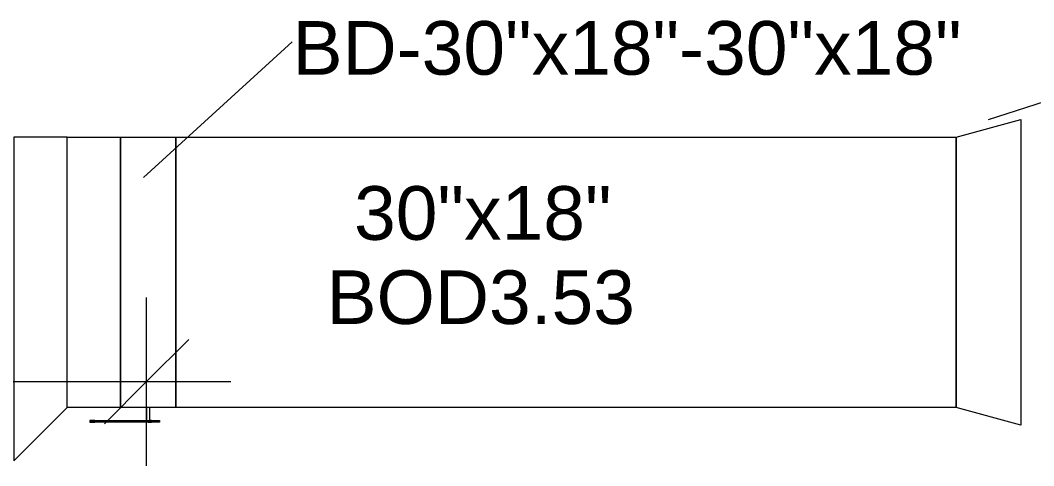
# Model space of a CAD drawing. Header units: metres. Extents: x -2 to 237, y -8 to 52.
# Drawn here: x 20.113 to 22.981, y 32.924 to 34.185 of the extents above; entities that cross this region are included whole.
import ezdxf

# ---------------------------------------------------------------- set-up
doc = ezdxf.new("R2010")
doc.units = ezdxf.units.M
doc.layers.add('HVAC - Ductos', color=5, linetype='Continuous', lineweight=0)
doc.layers.add('PDF2_Text', color=7, linetype='Continuous', lineweight=0)
doc.layers.add('PDF2_Geometry', color=7, linetype='Continuous', lineweight=0, true_color=0xaaaaaa)
doc.styles.add('PDF Helvetica', font='')
doc.styles.get('PDF Helvetica').set_extended_font_data('Helvetica')

msp = doc.modelspace()

# ---------------------------------------------------------------- linework, layer by layer
at = {"layer": 'HVAC - Ductos', "lineweight": 0}
for points in [[(20.4608, 33.7395), (20.8822, 34.1244)], [(22.8524, 33.9045), (23.0402, 33.9641)], [(20.4699, 32.924), (20.4699, 33.1623), (20.4699, 33.4005)], [(20.5891, 33.2814), (20.4699, 33.1623), (20.3508, 33.0431)], [(15.5995, 33.1623), (18.1653, 33.1623), (20.7082, 33.1623)]]:
    msp.add_lwpolyline(points, dxfattribs=at)
for points in [[(22.7608, 33.8541), (22.944, 33.9045), (22.944, 33.0386), (22.7608, 33.089)], [(20.2454, 33.089), (20.2454, 33.8541), (20.0942, 33.8541), (20.0942, 32.9378)], [(20.3966, 33.089), (20.2454, 33.089), (20.2454, 33.8541), (20.3966, 33.8541)], [(22.7608, 33.089), (20.5524, 33.089), (20.5524, 33.8541), (22.7608, 33.8541)]]:
    msp.add_lwpolyline(points, close=True, dxfattribs=at)
at = {"layer": 'PDF2_Geometry', "color": 5, "lineweight": 0}
for points in [[(20.5524, 33.089), (20.3966, 33.089), (20.3966, 33.8541), (20.5524, 33.8541)], [(20.4745, 33.0477), (20.4791, 33.0477), (20.4837, 33.0477), (20.4791, 33.0477)]]:
    msp.add_lwpolyline(points, close=True, dxfattribs=at)
for points in [[(20.3233, 33.0523), (20.3187, 33.0523), (20.3142, 33.0523), (20.3096, 33.0523), (20.3142, 33.0523), (20.3187, 33.0523), (20.3233, 33.0523), (20.4745, 33.0523), (20.5066, 33.0523), (20.5066, 33.0477), (20.4745, 33.0477), (20.4745, 33.0523), (20.4791, 33.0523), (20.4837, 33.0523), (20.4791, 33.0523), (20.4791, 33.089)], [(20.4699, 33.089), (20.4699, 33.0523)], [(20.3096, 33.0523), (20.3096, 33.0523)], [(20.3096, 33.0523), (20.3096, 33.0477)], [(20.3096, 33.0477), (20.3096, 33.0477)], [(20.4745, 33.0477), (20.3233, 33.0477), (20.3187, 33.0477), (20.3142, 33.0477), (20.3096, 33.0477), (20.3142, 33.0477), (20.3187, 33.0477), (20.3233, 33.0477)]]:
    msp.add_lwpolyline(points, dxfattribs=at)

# ---------------------------------------------------------------- texts
at = {"layer": 'PDF2_Text', "lineweight": 0, "attachment_point": 4, "style": 'PDF Helvetica'}
for s, insert, char_height in [('BD-30"x18"-30"x18"', (20.8831, 34.1057), 0.151898), ('30"x18"', (21.0572, 33.6384), 0.1519), ('BOD3.53', (20.9793, 33.4001), 0.1519)]:
    msp.add_mtext(s, dxfattribs=dict(at, insert=insert, char_height=char_height))

doc.saveas('drawing.dxf')
